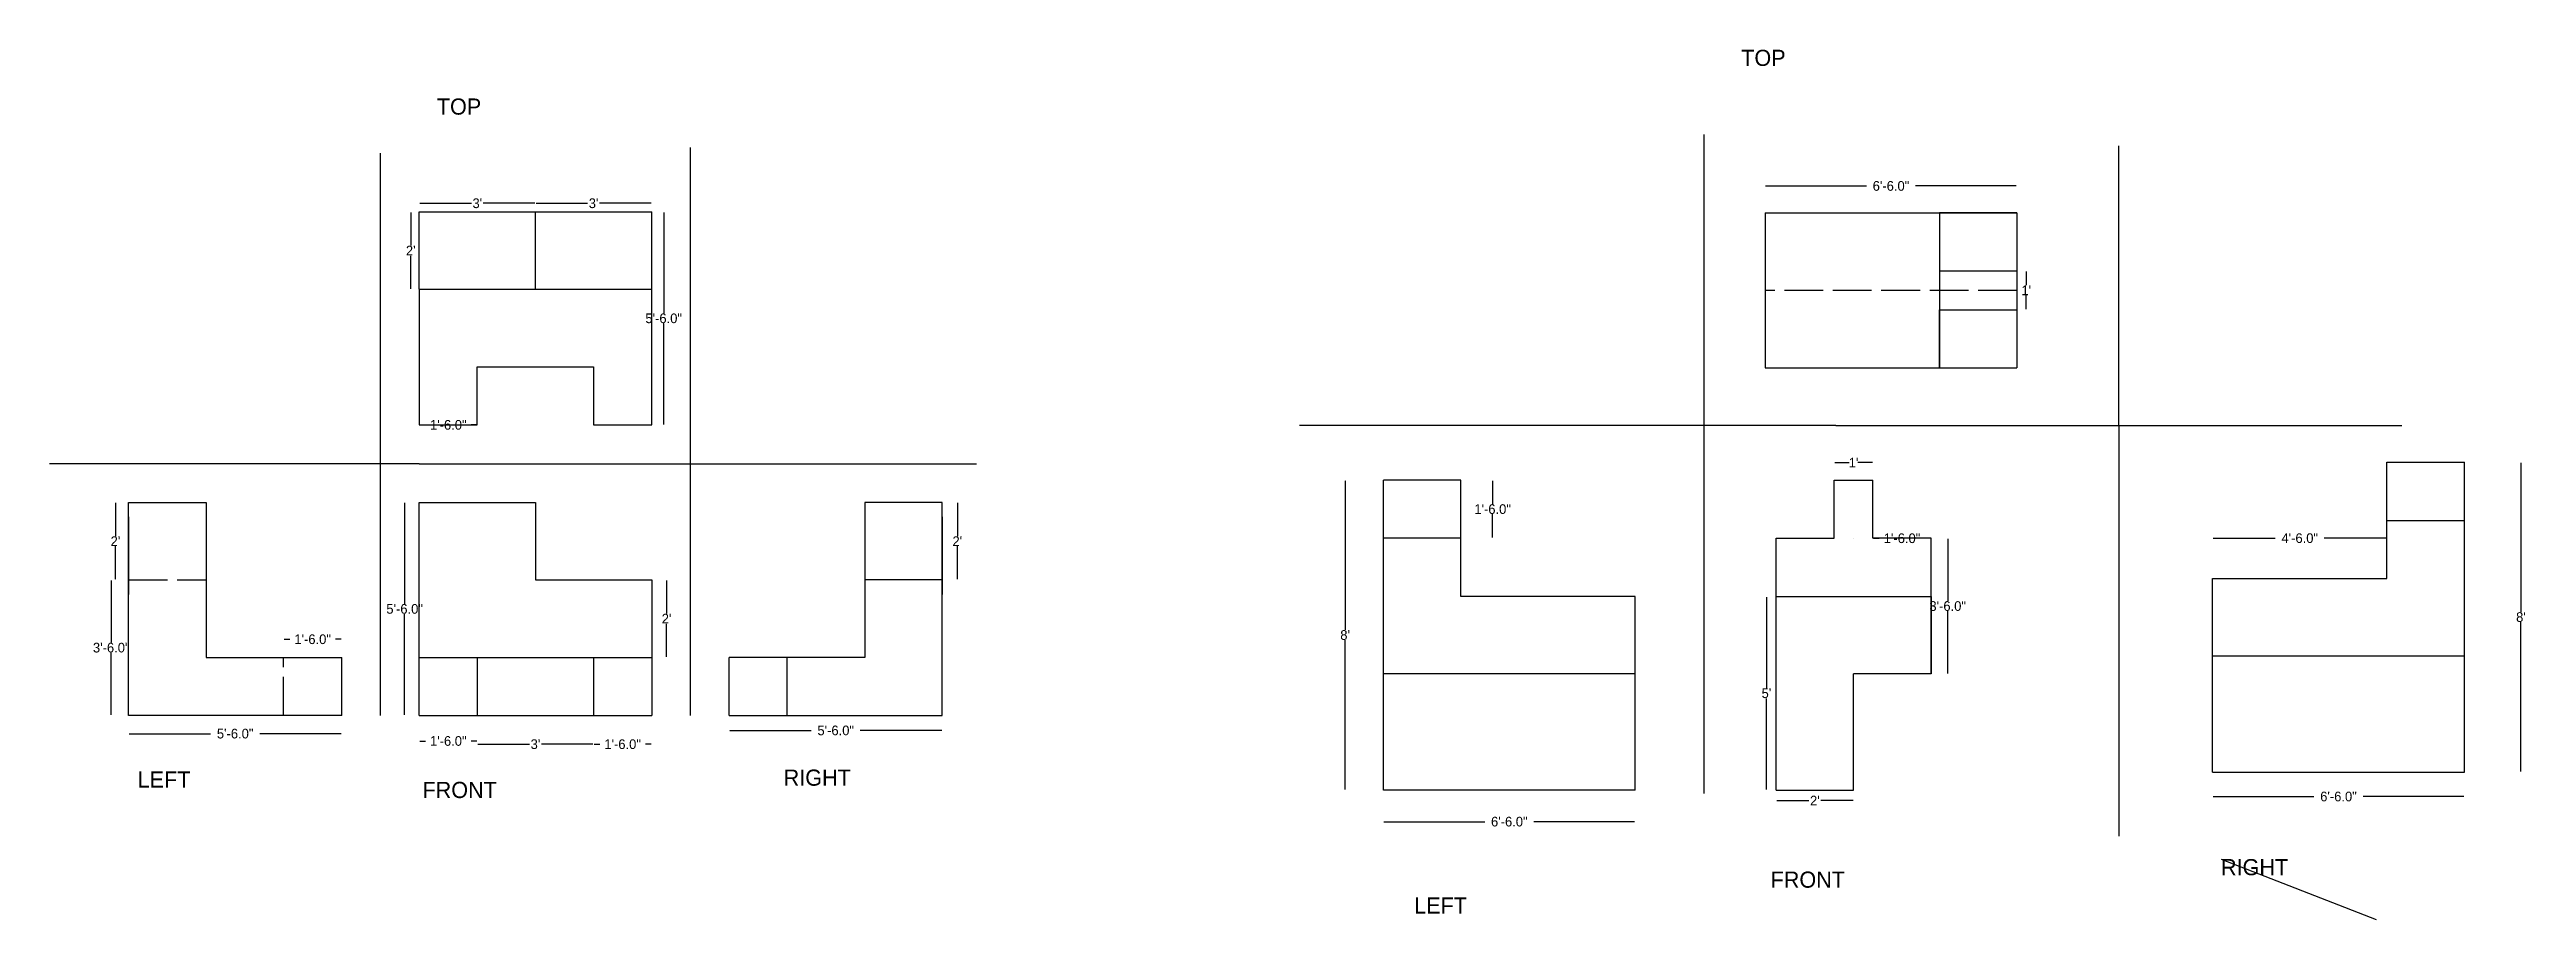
# Model space of a CAD drawing. Header units: inches. Extents: x 10 to 777, y -24 to 246.
import ezdxf

# ---------------------------------------------------------------- set-up
doc = ezdxf.new("R2010")
doc.units = ezdxf.units.IN
doc.header["$MEASUREMENT"] = 0
doc.linetypes.add('ACAD_ISO02W100', pattern=[15, 12, -3])
doc.dimstyles.get("Standard").update_dxf_attribs({"dimtxt": 3, "dimasz": 0.18, "dimexe": 0.18, "dimexo": 0.0625, "dimgap": 0.09, "dimtad": 0, "dimtih": 1, "dimtoh": 1, "dimdec": 1, "dimzin": 0, "dimdsep": 46, "dimlunit": 3, "dimtxsty": 'Standard', "dimcen": 0.09, "dimse1": 1, "dimse2": 1, "dimadec": 0, "dimazin": 0, "dimtfac": 1, "dimtdec": 1, "dimtofl": 0, "dimtmove": 0, "dimatfit": 3, "dimfxl": 1, "dimtolj": 1, "dimtzin": 0, "dimarcsym": 0})

# ---------------------------------------------------------------- blocks, each defined once
blk = doc.blocks.new('*D10')
at = {"color": 0, "linetype": 'ACAD_ISO02W100', "lineweight": -2}
for p, q in [((30.13, 105.46), (30.13, 95.23)), ((30.13, 81.82), (30.13, 92.05))]:
    blk.add_line(p, q, dxfattribs=at)
at = {"color": 0, "linetype": 'ACAD_ISO02W100'}
for points in [[(30.1, 105.46), (30.16, 105.46), (30.13, 105.64)], [(30.1, 81.82), (30.16, 81.82), (30.13, 81.64)]]:
    blk.add_solid(points, dxfattribs=at)
at = {"layer": 'Defpoints', "color": 0, "linetype": 'ACAD_ISO02W100'}
for p in [(34.21, 105.64), (30.13, 81.64), (34.21, 81.64)]:
    blk.add_point(p, dxfattribs=at)
at = {"color": 0, "linetype": 'ACAD_ISO02W100', "insert": (30.13, 93.64), "char_height": 3, "attachment_point": 5}
blk.add_mtext("\\A1;2'", dxfattribs=at)
blk = doc.blocks.new('*D11')
at = {"color": 0, "linetype": 'Continuous', "lineweight": -2}
for p, q in [((28.83, 81.46), (28.83, 62.23)), ((28.83, 39.82), (28.83, 59.05))]:
    blk.add_line(p, q, dxfattribs=at)
at = {"color": 0, "linetype": 'Continuous'}
for points in [[(28.8, 81.46), (28.86, 81.46), (28.83, 81.64)], [(28.8, 39.82), (28.86, 39.82), (28.83, 39.64)]]:
    blk.add_solid(points, dxfattribs=at)
at = {"layer": 'Defpoints', "color": 0, "linetype": 'Continuous'}
for p in [(34.21, 81.64), (28.83, 39.64), (34.21, 39.64)]:
    blk.add_point(p, dxfattribs=at)
at = {"color": 0, "linetype": 'Continuous', "insert": (28.83, 60.64), "char_height": 3, "attachment_point": 5}
blk.add_mtext('\\A1;3\'-6.0"', dxfattribs=at)
blk = doc.blocks.new('*D13')
at = {"color": 0, "linetype": 'Continuous', "lineweight": -2}
for p, q in [((34.39, 34.01), (59.62, 34.01)), ((100.03, 34.01), (74.8, 34.01))]:
    blk.add_line(p, q, dxfattribs=at)
at = {"color": 0, "linetype": 'Continuous'}
for points in [[(34.39, 34.04), (34.39, 33.98), (34.21, 34.01)], [(100.03, 34.04), (100.03, 33.98), (100.21, 34.01)]]:
    blk.add_solid(points, dxfattribs=at)
at = {"layer": 'Defpoints', "color": 0, "linetype": 'Continuous'}
for p in [(34.21, 39.64), (100.21, 39.64), (100.21, 34.01)]:
    blk.add_point(p, dxfattribs=at)
at = {"color": 0, "linetype": 'Continuous', "insert": (67.21, 34.01), "char_height": 3, "attachment_point": 5}
blk.add_mtext('\\A1;5\'-6.0"', dxfattribs=at)
blk = doc.blocks.new('*D14')
at = {"color": 0, "linetype": 'Continuous', "lineweight": -2}
for p, q in [((82.39, 63.24), (84.12, 63.24)), ((100.03, 63.24), (98.3, 63.24))]:
    blk.add_line(p, q, dxfattribs=at)
at = {"color": 0, "linetype": 'Continuous'}
for points in [[(82.39, 63.27), (82.39, 63.21), (82.21, 63.24)], [(100.03, 63.27), (100.03, 63.21), (100.21, 63.24)]]:
    blk.add_solid(points, dxfattribs=at)
at = {"layer": 'Defpoints', "color": 0, "linetype": 'Continuous'}
for p in [(100.21, 63.24), (82.21, 57.64), (100.21, 57.64)]:
    blk.add_point(p, dxfattribs=at)
at = {"color": 0, "linetype": 'Continuous', "insert": (91.21, 63.24), "char_height": 3, "attachment_point": 5}
blk.add_mtext('\\A1;1\'-6.0"', dxfattribs=at)
blk = doc.blocks.new('*D15')
at = {"color": 0, "linetype": 'Continuous', "lineweight": -2}
for p, q in [((178.39, 30.74), (180.12, 30.74)), ((196.03, 30.74), (194.3, 30.74))]:
    blk.add_line(p, q, dxfattribs=at)
at = {"color": 0, "linetype": 'Continuous'}
for points in [[(178.39, 30.77), (178.39, 30.71), (178.21, 30.74)], [(196.03, 30.77), (196.03, 30.71), (196.21, 30.74)]]:
    blk.add_solid(points, dxfattribs=at)
at = {"layer": 'Defpoints', "color": 0, "linetype": 'Continuous'}
for p in [(178.21, 39.64), (196.21, 39.64), (196.21, 30.74)]:
    blk.add_point(p, dxfattribs=at)
at = {"color": 0, "linetype": 'Continuous', "insert": (187.21, 30.74), "char_height": 3, "attachment_point": 5}
blk.add_mtext('\\A1;1\'-6.0"', dxfattribs=at)
blk = doc.blocks.new('*D16')
at = {"color": 0, "linetype": 'Continuous', "lineweight": -2}
for p, q in [((200.83, 81.46), (200.83, 71.23)), ((200.83, 57.82), (200.83, 68.05))]:
    blk.add_line(p, q, dxfattribs=at)
at = {"color": 0, "linetype": 'Continuous'}
for points in [[(200.8, 81.46), (200.86, 81.46), (200.83, 81.64)], [(200.8, 57.82), (200.86, 57.82), (200.83, 57.64)]]:
    blk.add_solid(points, dxfattribs=at)
at = {"layer": 'Defpoints', "color": 0, "linetype": 'Continuous'}
for p in [(196.21, 81.64), (196.21, 57.64), (200.83, 57.64)]:
    blk.add_point(p, dxfattribs=at)
at = {"color": 0, "linetype": 'Continuous', "insert": (200.83, 69.64), "char_height": 3, "attachment_point": 5}
blk.add_mtext("\\A1;2'", dxfattribs=at)
blk = doc.blocks.new('*D17')
at = {"color": 0, "linetype": 'Continuous', "lineweight": -2}
for p, q in [((290.88, 105.46), (290.88, 95.23)), ((290.88, 81.82), (290.88, 92.05))]:
    blk.add_line(p, q, dxfattribs=at)
at = {"color": 0, "linetype": 'Continuous'}
for points in [[(290.85, 105.46), (290.91, 105.46), (290.88, 105.64)], [(290.85, 81.82), (290.91, 81.82), (290.88, 81.64)]]:
    blk.add_solid(points, dxfattribs=at)
at = {"layer": 'Defpoints', "color": 0, "linetype": 'Continuous'}
for p in [(286.21, 105.64), (286.21, 81.64), (290.88, 81.64)]:
    blk.add_point(p, dxfattribs=at)
at = {"color": 0, "linetype": 'Continuous', "insert": (290.88, 93.64), "char_height": 3, "attachment_point": 5}
blk.add_mtext("\\A1;2'", dxfattribs=at)
blk = doc.blocks.new('*D18')
at = {"color": 0, "linetype": 'Continuous', "lineweight": -2}
for p, q in [((220.39, 35), (245.62, 35)), ((286.03, 35), (260.8, 35))]:
    blk.add_line(p, q, dxfattribs=at)
at = {"color": 0, "linetype": 'Continuous'}
for points in [[(220.39, 35.03), (220.39, 34.97), (220.21, 35)], [(286.03, 35.03), (286.03, 34.97), (286.21, 35)]]:
    blk.add_solid(points, dxfattribs=at)
at = {"layer": 'Defpoints', "color": 0, "linetype": 'Continuous'}
for p in [(220.21, 39.64), (286.21, 39.64), (286.21, 35)]:
    blk.add_point(p, dxfattribs=at)
at = {"color": 0, "linetype": 'Continuous', "insert": (253.21, 35), "char_height": 3, "attachment_point": 5}
blk.add_mtext('\\A1;5\'-6.0"', dxfattribs=at)
blk = doc.blocks.new('*D19')
at = {"color": 0, "linetype": 'Continuous', "lineweight": -2}
for p, q in [((124.39, 198.28), (140.37, 198.28)), ((160.03, 198.28), (144.05, 198.28))]:
    blk.add_line(p, q, dxfattribs=at)
at = {"color": 0, "linetype": 'Continuous'}
for points in [[(124.39, 198.31), (124.39, 198.25), (124.21, 198.28)], [(160.03, 198.31), (160.03, 198.25), (160.21, 198.28)]]:
    blk.add_solid(points, dxfattribs=at)
at = {"layer": 'Defpoints', "color": 0, "linetype": 'Continuous'}
for p in [(124.21, 195.64), (160.21, 198.28), (160.21, 195.64)]:
    blk.add_point(p, dxfattribs=at)
at = {"color": 0, "linetype": 'Continuous', "insert": (142.21, 198.28), "char_height": 3, "attachment_point": 5}
blk.add_mtext("\\A1;3'", dxfattribs=at)
blk = doc.blocks.new('*D20')
at = {"color": 0, "linetype": 'Continuous', "lineweight": -2}
for p, q in [((160.39, 198.28), (176.37, 198.28)), ((196.03, 198.28), (180.05, 198.28))]:
    blk.add_line(p, q, dxfattribs=at)
at = {"color": 0, "linetype": 'Continuous'}
for points in [[(160.39, 198.31), (160.39, 198.25), (160.21, 198.28)], [(196.03, 198.31), (196.03, 198.25), (196.21, 198.28)]]:
    blk.add_solid(points, dxfattribs=at)
at = {"layer": 'Defpoints', "color": 0, "linetype": 'Continuous'}
for p in [(160.21, 198.28), (160.21, 195.64), (196.21, 195.64)]:
    blk.add_point(p, dxfattribs=at)
at = {"color": 0, "linetype": 'Continuous', "insert": (178.21, 198.28), "char_height": 3, "attachment_point": 5}
blk.add_mtext("\\A1;3'", dxfattribs=at)
blk = doc.blocks.new('*D21')
at = {"color": 0, "linetype": 'Continuous', "lineweight": -2}
for p, q in [((121.59, 195.46), (121.59, 185.23)), ((121.59, 171.82), (121.59, 182.05))]:
    blk.add_line(p, q, dxfattribs=at)
at = {"color": 0, "linetype": 'Continuous'}
for points in [[(121.56, 195.46), (121.62, 195.46), (121.59, 195.64)], [(121.56, 171.82), (121.62, 171.82), (121.59, 171.64)]]:
    blk.add_solid(points, dxfattribs=at)
at = {"layer": 'Defpoints', "color": 0, "linetype": 'Continuous'}
for p in [(124.21, 195.64), (121.59, 171.64), (124.21, 171.64)]:
    blk.add_point(p, dxfattribs=at)
at = {"color": 0, "linetype": 'Continuous', "insert": (121.59, 183.64), "char_height": 3, "attachment_point": 5}
blk.add_mtext("\\A1;2'", dxfattribs=at)
blk = doc.blocks.new('*D23')
at = {"color": 0, "linetype": 'Continuous', "lineweight": -2}
for p, q in [((199.93, 195.46), (199.93, 164.23)), ((199.93, 129.82), (199.93, 161.05))]:
    blk.add_line(p, q, dxfattribs=at)
at = {"color": 0, "linetype": 'Continuous'}
for points in [[(199.9, 195.46), (199.96, 195.46), (199.93, 195.64)], [(199.9, 129.82), (199.96, 129.82), (199.93, 129.64)]]:
    blk.add_solid(points, dxfattribs=at)
at = {"layer": 'Defpoints', "color": 0, "linetype": 'Continuous'}
for p in [(196.21, 195.64), (196.21, 129.64), (199.93, 129.64)]:
    blk.add_point(p, dxfattribs=at)
at = {"color": 0, "linetype": 'Continuous', "insert": (199.93, 162.64), "char_height": 3, "attachment_point": 5}
blk.add_mtext('\\A1;5\'-6.0"', dxfattribs=at)
blk = doc.blocks.new('*D24')
at = {"color": 0, "linetype": 'Continuous', "lineweight": -2}
for p, q in [((124.39, 129.64), (126.12, 129.64)), ((142.03, 129.64), (140.3, 129.64))]:
    blk.add_line(p, q, dxfattribs=at)
at = {"color": 0, "linetype": 'Continuous'}
for points in [[(124.39, 129.67), (124.39, 129.61), (124.21, 129.64)], [(142.03, 129.67), (142.03, 129.61), (142.21, 129.64)]]:
    blk.add_solid(points, dxfattribs=at)
at = {"layer": 'Defpoints', "color": 0, "linetype": 'Continuous'}
for p in [(124.21, 129.64), (142.21, 129.64), (142.21, 129.64)]:
    blk.add_point(p, dxfattribs=at)
at = {"color": 0, "linetype": 'Continuous', "insert": (133.21, 129.64), "char_height": 3, "attachment_point": 5}
blk.add_mtext('\\A1;1\'-6.0"', dxfattribs=at)
blk = doc.blocks.new('*D25')
at = {"color": 0, "linetype": 'Continuous', "lineweight": -2}
for p, q in [((119.7, 105.46), (119.7, 74.23)), ((119.7, 39.82), (119.7, 71.05))]:
    blk.add_line(p, q, dxfattribs=at)
at = {"color": 0, "linetype": 'Continuous'}
for points in [[(119.67, 105.46), (119.73, 105.46), (119.7, 105.64)], [(119.67, 39.82), (119.73, 39.82), (119.7, 39.64)]]:
    blk.add_solid(points, dxfattribs=at)
at = {"layer": 'Defpoints', "color": 0, "linetype": 'Continuous'}
for p in [(124.21, 105.64), (119.7, 39.64), (124.21, 39.64)]:
    blk.add_point(p, dxfattribs=at)
at = {"color": 0, "linetype": 'Continuous', "insert": (119.7, 72.64), "char_height": 3, "attachment_point": 5}
blk.add_mtext('\\A1;5\'-6.0"', dxfattribs=at)
blk = doc.blocks.new('*D26')
at = {"color": 0, "linetype": 'Continuous', "lineweight": -2}
for p, q in [((124.39, 31.73), (126.12, 31.73)), ((142.03, 31.73), (140.3, 31.73))]:
    blk.add_line(p, q, dxfattribs=at)
at = {"color": 0, "linetype": 'Continuous'}
for points in [[(124.39, 31.76), (124.39, 31.7), (124.21, 31.73)], [(142.03, 31.76), (142.03, 31.7), (142.21, 31.73)]]:
    blk.add_solid(points, dxfattribs=at)
at = {"layer": 'Defpoints', "color": 0, "linetype": 'Continuous'}
for p in [(124.21, 39.64), (142.21, 39.64), (142.21, 31.73)]:
    blk.add_point(p, dxfattribs=at)
at = {"color": 0, "linetype": 'Continuous', "insert": (133.21, 31.73), "char_height": 3, "attachment_point": 5}
blk.add_mtext('\\A1;1\'-6.0"', dxfattribs=at)
blk = doc.blocks.new('*D27')
at = {"color": 0, "linetype": 'Continuous', "lineweight": -2}
for p, q in [((142.39, 30.74), (158.37, 30.74)), ((178.03, 30.74), (162.05, 30.74))]:
    blk.add_line(p, q, dxfattribs=at)
at = {"color": 0, "linetype": 'Continuous'}
for points in [[(142.39, 30.77), (142.39, 30.71), (142.21, 30.74)], [(178.03, 30.77), (178.03, 30.71), (178.21, 30.74)]]:
    blk.add_solid(points, dxfattribs=at)
at = {"layer": 'Defpoints', "color": 0, "linetype": 'Continuous'}
for p in [(142.21, 39.64), (178.21, 39.64), (178.21, 30.74)]:
    blk.add_point(p, dxfattribs=at)
at = {"color": 0, "linetype": 'Continuous', "insert": (160.21, 30.74), "char_height": 3, "attachment_point": 5}
blk.add_mtext("\\A1;3'", dxfattribs=at)
blk = doc.blocks.new('*D30')
at = {"color": 0, "linetype": 'Continuous', "lineweight": -2}
for p, q in [((541.46, 76.34), (541.46, 48.11)), ((541.46, 16.7), (541.46, 44.93))]:
    blk.add_line(p, q, dxfattribs=at)
at = {"color": 0, "linetype": 'Continuous'}
for points in [[(541.43, 76.34), (541.49, 76.34), (541.46, 76.52)], [(541.43, 16.7), (541.49, 16.7), (541.46, 16.52)]]:
    blk.add_solid(points, dxfattribs=at)
at = {"layer": 'Defpoints', "color": 0, "linetype": 'Continuous'}
for p in [(544.46, 76.52), (541.46, 16.52), (544.46, 16.52)]:
    blk.add_point(p, dxfattribs=at)
at = {"color": 0, "linetype": 'Continuous', "insert": (541.46, 46.52), "char_height": 3, "attachment_point": 5}
blk.add_mtext("\\A1;5'", dxfattribs=at)
blk = doc.blocks.new('*D31')
at = {"color": 0, "linetype": 'Continuous', "lineweight": -2}
for p, q in [((544.64, 13.27), (554.62, 13.27)), ((568.28, 13.27), (558.3, 13.27))]:
    blk.add_line(p, q, dxfattribs=at)
at = {"color": 0, "linetype": 'Continuous'}
for points in [[(544.64, 13.3), (544.64, 13.24), (544.46, 13.27)], [(568.28, 13.3), (568.28, 13.24), (568.46, 13.27)]]:
    blk.add_solid(points, dxfattribs=at)
at = {"layer": 'Defpoints', "color": 0, "linetype": 'Continuous'}
for p in [(544.46, 16.52), (568.46, 16.52), (568.46, 13.27)]:
    blk.add_point(p, dxfattribs=at)
at = {"color": 0, "linetype": 'Continuous', "insert": (556.46, 13.27), "char_height": 3, "attachment_point": 5}
blk.add_mtext("\\A1;2'", dxfattribs=at)
blk = doc.blocks.new('*D32')
at = {"color": 0, "linetype": 'Continuous', "lineweight": -2}
for p, q in [((541.22, 203.65), (572.45, 203.65)), ((618.86, 203.65), (587.63, 203.65))]:
    blk.add_line(p, q, dxfattribs=at)
at = {"color": 0, "linetype": 'Continuous'}
for points in [[(541.22, 203.68), (541.22, 203.62), (541.04, 203.65)], [(618.86, 203.68), (618.86, 203.62), (619.04, 203.65)]]:
    blk.add_solid(points, dxfattribs=at)
at = {"layer": 'Defpoints', "color": 0, "linetype": 'Continuous'}
for p in [(619.04, 203.65), (541.04, 195.33), (619.04, 195.33)]:
    blk.add_point(p, dxfattribs=at)
at = {"color": 0, "linetype": 'Continuous', "insert": (580.04, 203.65), "char_height": 3, "attachment_point": 5}
blk.add_mtext('\\A1;6\'-6.0"', dxfattribs=at)
blk = doc.blocks.new('*D33')
at = {"color": 0, "linetype": 'Continuous', "lineweight": -2}
for p, q in [((621.95, 177.15), (621.95, 172.92)), ((621.95, 165.51), (621.95, 169.74))]:
    blk.add_line(p, q, dxfattribs=at)
at = {"color": 0, "linetype": 'Continuous'}
for points in [[(621.92, 177.15), (621.98, 177.15), (621.95, 177.33)], [(621.92, 165.51), (621.98, 165.51), (621.95, 165.33)]]:
    blk.add_solid(points, dxfattribs=at)
at = {"layer": 'Defpoints', "color": 0, "linetype": 'Continuous'}
for p in [(619.04, 177.33), (619.04, 165.33), (621.95, 165.33)]:
    blk.add_point(p, dxfattribs=at)
at = {"color": 0, "linetype": 'Continuous', "insert": (621.95, 171.33), "char_height": 3, "attachment_point": 5}
blk.add_mtext("\\A1;1'", dxfattribs=at)
blk = doc.blocks.new('*D34')
at = {"color": 0, "linetype": 'Continuous', "lineweight": -2}
for p, q in [((410.98, 112.37), (410.98, 66.14)), ((410.98, 16.73), (410.98, 62.96))]:
    blk.add_line(p, q, dxfattribs=at)
at = {"color": 0, "linetype": 'Continuous'}
for points in [[(410.95, 112.37), (411.01, 112.37), (410.98, 112.55)], [(410.95, 16.73), (411.01, 16.73), (410.98, 16.55)]]:
    blk.add_solid(points, dxfattribs=at)
at = {"layer": 'Defpoints', "color": 0, "linetype": 'Continuous'}
for p in [(422.83, 112.55), (410.98, 16.55), (422.83, 16.55)]:
    blk.add_point(p, dxfattribs=at)
at = {"color": 0, "linetype": 'Continuous', "insert": (410.98, 64.55), "char_height": 3, "attachment_point": 5}
blk.add_mtext("\\A1;8'", dxfattribs=at)
blk = doc.blocks.new('*D35')
at = {"color": 0, "linetype": 'Continuous', "lineweight": -2}
for p, q in [((456.66, 112.37), (456.66, 105.14)), ((456.66, 94.73), (456.66, 101.96))]:
    blk.add_line(p, q, dxfattribs=at)
at = {"color": 0, "linetype": 'Continuous'}
for points in [[(456.63, 112.37), (456.69, 112.37), (456.66, 112.55)], [(456.63, 94.73), (456.69, 94.73), (456.66, 94.55)]]:
    blk.add_solid(points, dxfattribs=at)
at = {"layer": 'Defpoints', "color": 0, "linetype": 'Continuous'}
for p in [(446.83, 112.55), (446.83, 94.55), (456.66, 94.55)]:
    blk.add_point(p, dxfattribs=at)
at = {"color": 0, "linetype": 'Continuous', "insert": (456.66, 103.55), "char_height": 3, "attachment_point": 5}
blk.add_mtext('\\A1;1\'-6.0"', dxfattribs=at)
blk = doc.blocks.new('*D36')
at = {"color": 0, "linetype": 'Continuous', "lineweight": -2}
for p, q in [((423.01, 6.75), (454.24, 6.75)), ((500.65, 6.75), (469.42, 6.75))]:
    blk.add_line(p, q, dxfattribs=at)
at = {"color": 0, "linetype": 'Continuous'}
for points in [[(423.01, 6.78), (423.01, 6.72), (422.83, 6.75)], [(500.65, 6.78), (500.65, 6.72), (500.83, 6.75)]]:
    blk.add_solid(points, dxfattribs=at)
at = {"layer": 'Defpoints', "color": 0, "linetype": 'Continuous'}
for p in [(422.83, 16.55), (500.83, 16.55), (500.83, 6.75)]:
    blk.add_point(p, dxfattribs=at)
at = {"color": 0, "linetype": 'Continuous', "insert": (461.83, 6.75), "char_height": 3, "attachment_point": 5}
blk.add_mtext('\\A1;6\'-6.0"', dxfattribs=at)
blk = doc.blocks.new('*D37')
at = {"color": 0, "linetype": 'Continuous', "lineweight": -2}
for p, q in [((597.6, 94.34), (597.6, 75.11)), ((597.6, 52.7), (597.6, 71.93))]:
    blk.add_line(p, q, dxfattribs=at)
at = {"color": 0, "linetype": 'Continuous'}
for points in [[(597.57, 94.34), (597.63, 94.34), (597.6, 94.52)], [(597.57, 52.7), (597.63, 52.7), (597.6, 52.52)]]:
    blk.add_solid(points, dxfattribs=at)
at = {"layer": 'Defpoints', "color": 0, "linetype": 'Continuous'}
for p in [(592.46, 94.52), (592.46, 52.52), (597.6, 52.52)]:
    blk.add_point(p, dxfattribs=at)
at = {"color": 0, "linetype": 'Continuous', "insert": (597.6, 73.52), "char_height": 3, "attachment_point": 5}
blk.add_mtext('\\A1;3\'-6.0"', dxfattribs=at)
blk = doc.blocks.new('*D38')
at = {"color": 0, "linetype": 'Continuous', "lineweight": -2}
for p, q in [((562.64, 117.96), (567.12, 117.96)), ((574.28, 117.96), (569.8, 117.96))]:
    blk.add_line(p, q, dxfattribs=at)
at = {"color": 0, "linetype": 'Continuous'}
for points in [[(562.64, 117.99), (562.64, 117.93), (562.46, 117.96)], [(574.28, 117.99), (574.28, 117.93), (574.46, 117.96)]]:
    blk.add_solid(points, dxfattribs=at)
at = {"layer": 'Defpoints', "color": 0, "linetype": 'Continuous'}
for p in [(574.46, 117.96), (562.46, 112.52), (574.46, 112.52)]:
    blk.add_point(p, dxfattribs=at)
at = {"color": 0, "linetype": 'Continuous', "insert": (568.46, 117.96), "char_height": 3, "attachment_point": 5}
blk.add_mtext("\\A1;1'", dxfattribs=at)
blk = doc.blocks.new('*D39')
at = {"color": 0, "linetype": 'Continuous', "lineweight": -2}
for p, q in [((574.64, 94.52), (576.37, 94.52)), ((592.28, 94.52), (590.55, 94.52))]:
    blk.add_line(p, q, dxfattribs=at)
at = {"color": 0, "linetype": 'Continuous'}
for points in [[(574.64, 94.55), (574.64, 94.49), (574.46, 94.52)], [(592.28, 94.55), (592.28, 94.49), (592.46, 94.52)]]:
    blk.add_solid(points, dxfattribs=at)
at = {"layer": 'Defpoints', "color": 0, "linetype": 'Continuous'}
for p in [(574.46, 94.52), (592.46, 94.52), (592.46, 94.52)]:
    blk.add_point(p, dxfattribs=at)
at = {"color": 0, "linetype": 'Continuous', "insert": (583.46, 94.52), "char_height": 3, "attachment_point": 5}
blk.add_mtext('\\A1;1\'-6.0"', dxfattribs=at)
blk = doc.blocks.new('*D40')
at = {"color": 0, "linetype": 'Continuous', "lineweight": -2}
for p, q in [((775.15, 117.91), (775.15, 71.68)), ((775.15, 22.27), (775.15, 68.5))]:
    blk.add_line(p, q, dxfattribs=at)
at = {"color": 0, "linetype": 'Continuous'}
for points in [[(775.12, 117.91), (775.18, 117.91), (775.15, 118.09)], [(775.12, 22.27), (775.18, 22.27), (775.15, 22.09)]]:
    blk.add_solid(points, dxfattribs=at)
at = {"layer": 'Defpoints', "color": 0, "linetype": 'Continuous'}
for p in [(757.64, 118.09), (757.64, 22.09), (775.15, 22.09)]:
    blk.add_point(p, dxfattribs=at)
at = {"color": 0, "linetype": 'Continuous', "insert": (775.15, 70.09), "char_height": 3, "attachment_point": 5}
blk.add_mtext("\\A1;8'", dxfattribs=at)
blk = doc.blocks.new('*D41')
at = {"color": 0, "linetype": 'Continuous', "lineweight": -2}
for p, q in [((679.82, 14.53), (711.05, 14.53)), ((757.46, 14.53), (726.23, 14.53))]:
    blk.add_line(p, q, dxfattribs=at)
at = {"color": 0, "linetype": 'Continuous'}
for points in [[(679.82, 14.56), (679.82, 14.5), (679.64, 14.53)], [(757.46, 14.56), (757.46, 14.5), (757.64, 14.53)]]:
    blk.add_solid(points, dxfattribs=at)
at = {"layer": 'Defpoints', "color": 0, "linetype": 'Continuous'}
for p in [(679.64, 22.09), (757.64, 22.09), (757.64, 14.53)]:
    blk.add_point(p, dxfattribs=at)
at = {"color": 0, "linetype": 'Continuous', "insert": (718.64, 14.53), "char_height": 3, "attachment_point": 5}
blk.add_mtext('\\A1;6\'-6.0"', dxfattribs=at)
blk = doc.blocks.new('*D42')
at = {"color": 0, "linetype": 'Continuous', "lineweight": -2}
for p, q in [((679.82, 94.55), (699.05, 94.55)), ((733.46, 94.55), (714.23, 94.55))]:
    blk.add_line(p, q, dxfattribs=at)
at = {"color": 0, "linetype": 'Continuous'}
for points in [[(679.82, 94.58), (679.82, 94.52), (679.64, 94.55)], [(733.46, 94.58), (733.46, 94.52), (733.64, 94.55)]]:
    blk.add_solid(points, dxfattribs=at)
at = {"layer": 'Defpoints', "color": 0, "linetype": 'Continuous'}
for p in [(733.64, 94.55), (679.64, 82.09), (733.64, 82.09)]:
    blk.add_point(p, dxfattribs=at)
at = {"color": 0, "linetype": 'Continuous', "insert": (706.64, 94.55), "char_height": 3, "attachment_point": 5}
blk.add_mtext('\\A1;4\'-6.0"', dxfattribs=at)

msp = doc.modelspace()

# ---------------------------------------------------------------- linework, layer by layer
for p, q in [((208.21, 39.64), (208.21, 215.56)), ((112.21, 39.64), (112.21, 213.86)), ((124.21, 171.64), (124.21, 195.64)), ((124.21, 195.64), (196.21, 195.64)), ((160.21, 171.64), (160.21, 195.64)), ((196.21, 171.64), (196.21, 195.64)), ((124.21, 171.64), (160.21, 171.64)), ((124.21, 171.64), (124.21, 129.64)), ((160.21, 171.64), (196.21, 171.64)), ((196.21, 129.64), (196.21, 171.64)), ((142.21, 129.64), (142.21, 147.64)), ((142.21, 147.64), (178.21, 147.64)), ((178.21, 147.64), (178.21, 129.64)), ((124.21, 129.64), (142.21, 129.64)), ((178.21, 129.64), (196.21, 129.64)), ((124.21, 117.64), (9.72, 117.64)), ((124.21, 117.64), (296.77, 117.64)), ((34.21, 81.64), (34.21, 105.64)), ((34.21, 105.64), (58.21, 105.64)), ((34.21, 101.16), (34.21, 77.16)), ((58.21, 105.64), (58.21, 81.64)), ((124.21, 57.64), (124.21, 105.64)), ((124.21, 105.64), (160.21, 105.64)), ((160.21, 105.64), (160.21, 81.64)), ((286.21, 105.64), (262.21, 105.64)), ((262.21, 105.64), (262.21, 81.64)), ((286.21, 81.64), (286.21, 105.64)), ((286.21, 101.16), (286.21, 77.16)), ((34.21, 39.64), (34.21, 81.64)), ((58.21, 81.64), (58.21, 57.64)), ((160.21, 81.64), (196.21, 81.64)), ((196.21, 81.64), (196.21, 57.64)), ((262.21, 81.64), (262.21, 57.64)), ((286.21, 81.64), (262.21, 81.64)), ((286.21, 39.64), (286.21, 81.64)), ((58.21, 57.64), (100.21, 57.64)), ((100.21, 39.64), (100.21, 57.64)), ((100.21, 39.64), (100.21, 57.64)), ((124.21, 39.64), (124.21, 57.64)), ((124.21, 57.64), (142.21, 57.64)), ((142.21, 57.64), (178.21, 57.64)), ((142.21, 57.64), (142.21, 39.64)), ((178.21, 57.64), (178.21, 39.64)), ((178.21, 57.64), (196.21, 57.64)), ((196.21, 57.64), (196.21, 39.64)), ((220.21, 39.64), (220.21, 57.64)), ((262.21, 57.64), (220.21, 57.64)), ((238.21, 39.64), (238.21, 57.64)), ((100.21, 39.64), (34.21, 39.64)), ((100.21, 39.64), (82.21, 39.64)), ((124.21, 39.64), (142.21, 39.64)), ((142.21, 39.64), (178.21, 39.64)), ((178.21, 39.64), (196.21, 39.64)), ((220.21, 39.64), (286.21, 39.64)), ((220.21, 39.64), (238.21, 39.64))]:
    msp.add_line(p, q)
at = {"linetype": 'Continuous'}
for p, q in [((522.23, 15.47), (522.23, 219.61)), ((650.64, 129.51), (650.64, 216.05)), ((541.04, 195.33), (619.04, 195.33)), ((541.04, 195.33), (541.04, 147.33)), ((619.04, 195.33), (595.04, 195.33)), ((619.04, 195.33), (595.04, 195.33)), ((595.04, 195.33), (595.04, 147.33)), ((595.04, 195.33), (595.04, 177.33)), ((619.04, 195.33), (619.04, 147.33)), ((595.04, 177.33), (619.04, 177.33)), ((595.04, 147.33), (595.04, 165.33)), ((595.04, 165.33), (619.04, 165.33)), ((541.04, 147.33), (619.04, 147.33)), ((562.99, 129.51), (396.88, 129.51)), ((562.99, 129.51), (738.28, 129.51)), ((650.64, 129.51), (650.64, 2.24)), ((733.64, 100.09), (733.64, 118.09)), ((733.64, 118.09), (757.64, 118.09)), ((757.64, 100.09), (757.64, 118.09)), ((422.83, 94.55), (422.83, 112.55)), ((446.83, 112.55), (422.83, 112.55)), ((446.83, 94.55), (446.83, 112.55)), ((562.46, 94.52), (562.46, 112.52)), ((562.46, 112.52), (574.46, 112.52)), ((574.46, 94.52), (574.46, 112.52)), ((733.64, 82.09), (733.64, 100.09)), ((733.64, 100.09), (757.64, 100.09)), ((757.64, 82.09), (757.64, 100.09)), ((422.83, 76.55), (422.83, 94.55)), ((446.83, 94.55), (422.83, 94.55)), ((446.83, 76.55), (446.83, 94.55)), ((544.46, 76.52), (544.46, 94.52)), ((544.46, 94.52), (562.46, 94.52)), ((568.46, 94.52), (568.46, 94.52)), ((592.46, 94.52), (574.46, 94.52)), ((592.46, 76.52), (592.46, 94.52)), ((679.64, 58.09), (679.64, 82.09)), ((679.64, 82.09), (733.64, 82.09)), ((757.64, 58.09), (757.64, 82.09)), ((422.83, 52.55), (422.83, 76.55)), ((500.83, 76.55), (446.83, 76.55)), ((500.83, 52.55), (500.83, 76.55)), ((500.83, 52.55), (500.83, 76.55)), ((544.46, 16.52), (544.46, 76.52)), ((544.46, 76.52), (592.46, 76.52)), ((592.46, 76.52), (592.46, 52.52)), ((592.46, 52.52), (592.46, 76.52)), ((679.64, 22.09), (679.64, 58.09)), ((679.64, 58.09), (757.64, 58.09)), ((757.64, 22.09), (757.64, 58.09)), ((422.83, 16.55), (422.83, 52.55)), ((500.83, 52.55), (422.83, 52.55)), ((500.83, 16.55), (500.83, 52.55)), ((500.83, 16.55), (500.83, 52.55)), ((544.46, 16.52), (544.46, 52.52)), ((568.46, 16.52), (568.46, 52.52)), ((592.46, 52.52), (568.46, 52.52)), ((142.21, 39.64), (178.21, 39.64)), ((500.83, 16.55), (422.83, 16.55)), ((544.46, 16.52), (568.46, 16.52)), ((679.64, 22.09), (757.64, 22.09)), ((682.25, -4.83), (730.32, -23.54))]:
    msp.add_line(p, q, dxfattribs=at)
at = {"linetype": 'ACAD_ISO02W100'}
for p, q in [((619.04, 171.33), (541.04, 171.33)), ((34.21, 81.64), (58.21, 81.64)), ((82.21, 39.64), (82.21, 57.64))]:
    msp.add_line(p, q, dxfattribs=at)

# ---------------------------------------------------------------- texts
at = {"linetype": 'Continuous', "char_height": 5, "attachment_point": 1}
for s, insert, width in [('TOP', (533.66, 245.84), 116.9768), ('TOP', (129.67, 230.75), 70.2659), ('LEFT', (37.01, 22.31), 56.762), ('FRONT', (125.23, 19.08), 57.6606), ('RIGHT', (237.09, 22.89), 38.8179), ('RIGHT', (682.25, -4.83), 96.6352), ('FRONT', (542.76, -8.7), 93.2432), ('LEFT', (432.36, -16.7), 62.9249)]:
    msp.add_mtext(s, dxfattribs=dict(at, insert=insert, width=width))

# ---------------------------------------------------------------- dimensions: what is measured, and where the dimension line sits
at = {"linetype": 'Continuous'}
for base, p1, p2, picture, middle in [((160.21, 198.28), (124.21, 195.64), (160.21, 195.64), '*D19', (142.21, 198.28)), ((160.21, 198.28), (196.21, 195.64), (160.21, 195.64), '*D20', (178.21, 198.28)), ((619.04, 203.65), (541.04, 195.33), (619.04, 195.33), '*D32', (580.04, 203.65)), ((142.21, 129.64), (124.21, 129.64), (142.21, 129.64), '*D24', (133.21, 129.64)), ((574.46, 117.96), (562.46, 112.52), (574.46, 112.52), '*D38', (568.46, 117.96)), ((592.46, 94.52), (574.46, 94.52), (592.46, 94.52), '*D39', (583.46, 94.52)), ((733.64, 94.55), (679.64, 82.09), (733.64, 82.09), '*D42', (706.64, 94.55)), ((100.21, 63.24), (82.21, 57.64), (100.21, 57.64), '*D14', (91.21, 63.24)), ((100.21, 34.01), (34.21, 39.64), (100.21, 39.64), '*D13', (67.21, 34.01)), ((142.21, 31.73), (124.21, 39.64), (142.21, 39.64), '*D26', (133.21, 31.73)), ((178.21, 30.74), (142.21, 39.64), (178.21, 39.64), '*D27', (160.21, 30.74)), ((196.21, 30.74), (178.21, 39.64), (196.21, 39.64), '*D15', (187.21, 30.74)), ((286.21, 35), (220.21, 39.64), (286.21, 39.64), '*D18', (253.21, 35)), ((500.83, 6.75), (422.83, 16.55), (500.83, 16.55), '*D36', (461.83, 6.75)), ((568.46, 13.27), (544.46, 16.52), (568.46, 16.52), '*D31', (556.46, 13.27)), ((757.64, 14.53), (679.64, 22.09), (757.64, 22.09), '*D41', (718.64, 14.53))]:
    dim = msp.add_linear_dim(base=base, p1=p1, p2=p2, dimstyle='Standard', dxfattribs=at)
    dim.commit()
    dim.dimension.update_dxf_attribs({"geometry": picture, "text_midpoint": middle})
for base, p1, p2, picture, middle in [((121.59, 171.64), (124.21, 195.64), (124.21, 171.64), '*D21', (121.59, 183.64)), ((199.93, 129.64), (196.21, 195.64), (196.21, 129.64), '*D23', (199.93, 162.64)), ((621.95, 165.33), (619.04, 177.33), (619.04, 165.33), '*D33', (621.95, 171.33)), ((775.15, 22.09), (757.64, 118.09), (757.64, 22.09), '*D40', (775.15, 70.09)), ((410.98, 16.55), (422.83, 112.55), (422.83, 16.55), '*D34', (410.98, 64.55)), ((456.66, 94.55), (446.83, 112.55), (446.83, 94.55), '*D35', (456.66, 103.55)), ((119.7, 39.64), (124.21, 105.64), (124.21, 39.64), '*D25', (119.7, 72.64)), ((290.88, 81.64), (286.21, 105.64), (286.21, 81.64), '*D17', (290.88, 93.64)), ((597.6, 52.52), (592.46, 94.52), (592.46, 52.52), '*D37', (597.6, 73.52)), ((28.83, 39.64), (34.21, 81.64), (34.21, 39.64), '*D11', (28.83, 60.64)), ((200.83, 57.64), (196.21, 81.64), (196.21, 57.64), '*D16', (200.83, 69.64)), ((541.46, 16.52), (544.46, 76.52), (544.46, 16.52), '*D30', (541.46, 46.52))]:
    dim = msp.add_linear_dim(base=base, p1=p1, p2=p2, angle=90, dimstyle='Standard', dxfattribs=at)
    dim.commit()
    dim.dimension.update_dxf_attribs({"geometry": picture, "text_midpoint": middle})
at = {"linetype": 'ACAD_ISO02W100'}
dim = msp.add_linear_dim(base=(30.13, 81.64), p1=(34.21, 105.64), p2=(34.21, 81.64), angle=90, dimstyle='Standard', dxfattribs=at)
dim.commit()
dim.dimension.update_dxf_attribs({"geometry": '*D10', "text_midpoint": (30.13, 93.64)})

doc.saveas('drawing.dxf')
